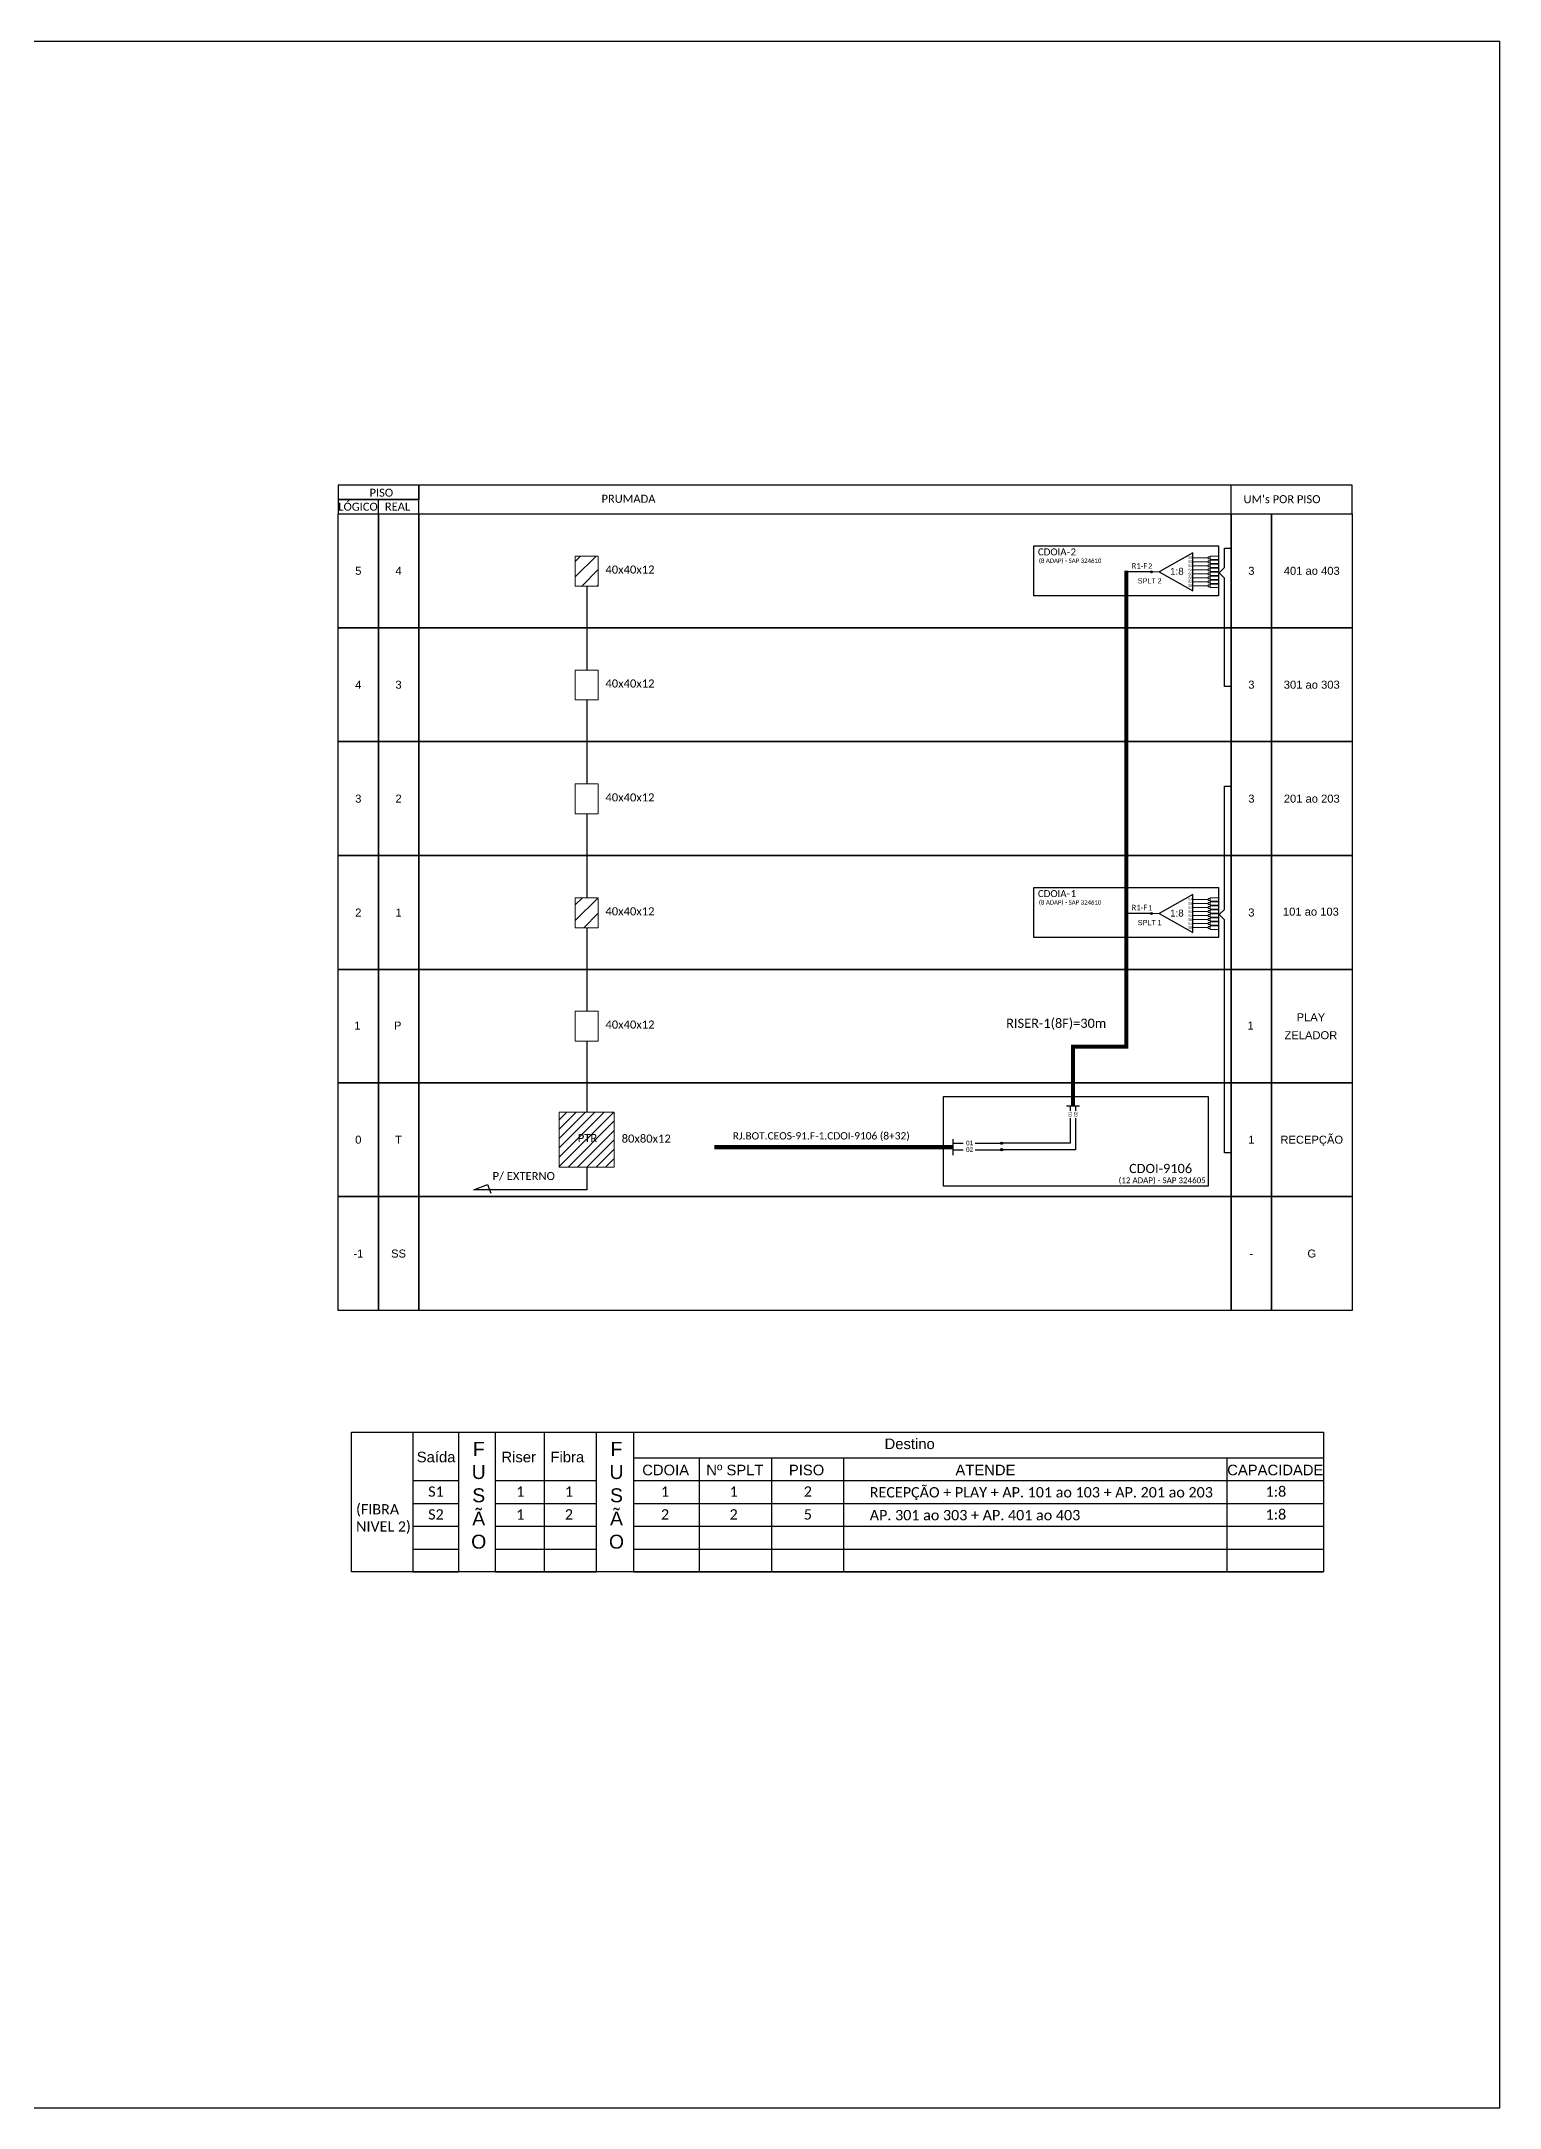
# Model space of a CAD drawing. Extents: x -89 to 749, y 705 to 1299.
# Drawn here: x 330 to 749, y 705 to 1299 of the extents above; entities that cross this region are included whole.
import ezdxf
from ezdxf.enums import TextEntityAlignment as Align

# ---------------------------------------------------------------- set-up
doc = ezdxf.new("R2010")
doc.units = 0
doc.styles.add('ARIAL', font='arial.ttf')
doc.styles.add('WMF-Calibri0', font='calibri.ttf')

# ---------------------------------------------------------------- blocks, each defined once
blk = doc.blocks.new('SPLT_1-8_SC-APC')
at = {"color": 1}
blk.add_lwpolyline([(-7.37, -2.1), (-17.04, -7.55), (-7.37, -13), (-7.37, -2.1)], dxfattribs=at)
at = {"color": 3, "lineweight": 0}
for points in [[(-2.99, -3.51), (-7.37, -3.51)], [(-7.37, -4.66), (-2.99, -4.66)], [(-7.37, -5.82), (-2.99, -5.82)], [(-2.41, -3.02), (-2.41, -4)], [(-2.41, -3.02), (0, -3.02)], [(-2.41, -4), (0, -4)], [(-2.41, -4.17), (-2.41, -5.16)], [(-2.41, -4.17), (0, -4.17)], [(-2.41, -5.16), (0, -5.16)], [(-2.41, -5.32), (-2.41, -6.31)], [(-2.41, -5.32), (0, -5.32)], [(-7.37, -6.97), (-2.99, -6.97)], [(-7.37, -8.12), (-2.99, -8.12)], [(-7.37, -9.28), (-2.99, -9.28)], [(-7.37, -10.43), (-2.99, -10.43)], [(-7.37, -11.58), (-2.99, -11.58)], [(-2.41, -6.31), (0, -6.31)], [(-2.41, -6.48), (-2.41, -7.46)], [(-2.41, -6.48), (0, -6.48)], [(-2.41, -7.46), (0, -7.46)], [(-2.41, -7.63), (-2.41, -8.62)], [(-2.41, -7.63), (0, -7.63)], [(-2.41, -8.62), (0, -8.62)], [(-2.41, -8.78), (-2.41, -9.77)], [(-2.41, -8.78), (0, -8.78)], [(-2.41, -9.77), (0, -9.77)], [(-2.41, -9.94), (-2.41, -10.92)], [(-2.41, -9.94), (0, -9.94)], [(-2.41, -10.92), (0, -10.92)], [(-2.41, -11.09), (-2.41, -12.08)], [(-2.41, -11.09), (0, -11.09)], [(-2.41, -12.08), (0, -12.08)]]:
    blk.add_lwpolyline(points, dxfattribs=at)
for points in [[(-2.99, -3.22), (-2.41, -3.22), (-2.41, -3.8), (-2.99, -3.8)], [(-2.99, -4.38), (-2.41, -4.38), (-2.41, -4.95), (-2.99, -4.95)], [(-2.99, -5.53), (-2.41, -5.53), (-2.41, -6.1), (-2.99, -6.1)], [(-2.99, -6.68), (-2.41, -6.68), (-2.41, -7.26), (-2.99, -7.26)], [(-2.99, -7.84), (-2.41, -7.84), (-2.41, -8.41), (-2.99, -8.41)], [(-2.99, -8.99), (-2.41, -8.99), (-2.41, -9.56), (-2.99, -9.56)], [(-2.99, -10.14), (-2.41, -10.14), (-2.41, -10.72), (-2.99, -10.72)], [(-2.99, -11.3), (-2.41, -11.3), (-2.41, -11.87), (-2.99, -11.87)]]:
    blk.add_lwpolyline(points, close=True, dxfattribs=at)
at = {"color": 1, "lineweight": 0}
blk.add_lwpolyline([(-17.04, -7.55), (-19.26, -7.55)], dxfattribs=at)
at = {"color": 1, "style": 'ARIAL'}
for s, height, p in [('S1', 0.75, (-8.74, -3.78)), ('S2', 0.75, (-8.74, -4.97)), ('S3', 0.75, (-8.74, -6.18)), ('1:8', 2, (-13.91, -8.4)), ('S4', 0.75, (-8.74, -7.36)), ('S5', 0.75, (-8.74, -8.57)), ('S6', 0.75, (-8.74, -9.69)), ('S7', 0.75, (-8.74, -10.78)), ('S8', 0.75, (-8.74, -11.9))]:
    blk.add_text(s, height=height, dxfattribs=at).set_placement(p)

msp = doc.modelspace()

# ---------------------------------------------------------------- hatches: boundary and pattern name
h = msp.add_hatch()
h.set_pattern_fill('ANSI31', color=1, style=0)
h.set_pattern_definition([(45, (-504.4167, 0), (-2.245064, 2.245064), [])])
h.paths.add_polyline_path([(490.1, 1052.81), (483.47, 1052.81), (483.47, 1044.19), (490.1, 1044.19)])
h.paths.add_polyline_path([(490.1, 1151.04), (483.47, 1151.04), (483.47, 1142.42), (490.1, 1142.42)])
h.paths.add_polyline_path([(491.66, 1047.16), (506.78, 1047.16), (506.78, 1050.7), (491.66, 1050.7)], flags=9)
h.paths.add_polyline_path([(491.66, 1145.4), (506.78, 1145.4), (506.78, 1148.93), (491.66, 1148.93)], flags=9)
h = msp.add_hatch(color=3)
h.dxf.hatch_style = 1
edge = h.paths.add_edge_path()
edge.add_arc((649.16, 1146.52), 0.256, 0, 360)
h = msp.add_hatch(color=3)
h.dxf.hatch_style = 1
edge = h.paths.add_edge_path()
edge.add_arc((649.16, 1048.29), 0.256, 0, 360)
h = msp.add_hatch()
h.set_pattern_fill('ANSI31', color=1, scale=0.6)
h.set_pattern_definition([(45, (-94.0469, 3662.4506), (-1.3470384, 1.3470384), [])])
h.paths.add_polyline_path([(494.69, 991.19), (478.88, 991.19), (478.88, 975.39), (494.69, 975.39)])
h.paths.add_polyline_path([(483.62, 982.02), (490.42, 982.02), (490.42, 985.5), (483.62, 985.5)], flags=24)
h = msp.add_hatch(color=3)
h.dxf.hatch_style = 1
edge = h.paths.add_edge_path()
edge.add_arc((606.04, 982.27), 0.32, 0, 360)
h = msp.add_hatch(color=3)
h.dxf.hatch_style = 1
edge = h.paths.add_edge_path()
edge.add_arc((606.04, 980.39), 0.32, 0, 360)

# ---------------------------------------------------------------- linework, layer by layer
at = {"color": 7}
for p, q in [((449.86, 899.17), (449.86, 859.05)), ((474.55, 899.17), (474.55, 859.05)), ((489.46, 899.17), (489.46, 859.05)), ((500.19, 899.17), (500.19, 859.05)), ((519.05, 891.87), (519.05, 859.05)), ((539.85, 891.87), (539.85, 859.05)), ((560.61, 891.87), (560.61, 859.05)), ((670.84, 891.87), (670.84, 859.05))]:
    msp.add_line(p, q, dxfattribs=at)
for points in [[(-89.32, 705.02), (749.25, 705.02), (749.25, 1299.02), (-89.32, 1299.02), (-89.32, 705.02)], [(438.46, 1163.19), (706.83, 1163.19), (706.83, 1171.42), (438.46, 1171.42), (438.46, 1171.42), (438.46, 1167.31)], [(672.08, 1163.19), (672.08, 1171.42)], [(426.89, 1163.19), (426.89, 1167.31)]]:
    msp.add_lwpolyline(points)
for points in [[(415.31, 1167.31), (438.46, 1167.31), (438.46, 1171.42), (415.31, 1171.42)], [(415.31, 1163.19), (438.46, 1163.19), (438.46, 1167.31), (415.31, 1167.31)]]:
    msp.add_lwpolyline(points, close=True)
for points in [[(415.31, 1163.19), (426.89, 1163.19), (426.89, 1130.45), (415.31, 1130.45)], [(426.89, 1163.19), (438.46, 1163.19), (438.46, 1130.45), (426.89, 1130.45)], [(438.46, 1163.19), (672.08, 1163.19), (672.08, 1130.45), (438.46, 1130.45)], [(672.08, 1163.19), (683.65, 1163.19), (683.65, 1130.45), (672.08, 1130.45)], [(683.65, 1163.19), (706.79, 1163.19), (706.79, 1130.45), (683.65, 1130.45)], [(415.31, 1130.45), (426.89, 1130.45), (426.89, 1097.71), (415.31, 1097.71)], [(426.89, 1130.45), (438.46, 1130.45), (438.46, 1097.71), (426.89, 1097.71)], [(438.46, 1130.45), (672.08, 1130.45), (672.08, 1097.71), (438.46, 1097.71)], [(672.08, 1130.45), (683.65, 1130.45), (683.65, 1097.71), (672.08, 1097.71)], [(683.65, 1130.45), (706.79, 1130.45), (706.79, 1097.71), (683.65, 1097.71)], [(415.31, 1097.71), (426.89, 1097.71), (426.89, 1064.96), (415.31, 1064.96)], [(426.89, 1097.71), (438.46, 1097.71), (438.46, 1064.96), (426.89, 1064.96)], [(438.46, 1097.71), (672.08, 1097.71), (672.08, 1064.96), (438.46, 1064.96)], [(672.08, 1097.71), (683.65, 1097.71), (683.65, 1064.96), (672.08, 1064.96)], [(683.65, 1097.71), (706.79, 1097.71), (706.79, 1064.96), (683.65, 1064.96)], [(415.31, 1064.96), (426.89, 1064.96), (426.89, 1032.22), (415.31, 1032.22)], [(426.89, 1064.96), (438.46, 1064.96), (438.46, 1032.22), (426.89, 1032.22)], [(438.46, 1064.96), (672.08, 1064.96), (672.08, 1032.22), (438.46, 1032.22)], [(672.08, 1064.96), (683.65, 1064.96), (683.65, 1032.22), (672.08, 1032.22)], [(683.65, 1064.96), (706.79, 1064.96), (706.79, 1032.22), (683.65, 1032.22)], [(415.31, 1032.22), (426.89, 1032.22), (426.89, 999.66), (415.31, 999.66)], [(426.89, 1032.22), (438.46, 1032.22), (438.46, 999.66), (426.89, 999.66)], [(438.46, 1032.22), (672.08, 1032.22), (672.08, 999.66), (438.46, 999.66)], [(672.08, 1032.22), (683.65, 1032.22), (683.65, 999.66), (672.08, 999.66)], [(683.65, 1032.22), (706.79, 1032.22), (706.79, 999.66), (683.65, 999.66)], [(415.31, 999.66), (426.89, 999.66), (426.89, 966.92), (415.31, 966.92)], [(426.89, 999.66), (438.46, 999.66), (438.46, 966.92), (426.89, 966.92)], [(438.46, 999.66), (672.08, 999.66), (672.08, 966.92), (438.46, 966.92)], [(672.08, 999.66), (683.65, 999.66), (683.65, 966.92), (672.08, 966.92)], [(683.65, 999.66), (706.79, 999.66), (706.79, 966.92), (683.65, 966.92)], [(415.31, 966.92), (426.89, 966.92), (426.89, 934.18), (415.31, 934.18)], [(426.89, 966.92), (438.46, 966.92), (438.46, 934.18), (426.89, 934.18)], [(438.46, 966.92), (672.08, 966.92), (672.08, 934.18), (438.46, 934.18)], [(672.08, 966.92), (683.65, 966.92), (683.65, 934.18), (672.08, 934.18)], [(683.65, 966.92), (706.79, 966.92), (706.79, 934.18), (683.65, 934.18)], [(419.18, 899.17), (698.62, 899.17), (698.62, 859.05), (419.18, 859.05)]]:
    msp.add_lwpolyline(points, close=True, dxfattribs=at)
at = {"color": 1}
for points in [[(615.32, 1153.97), (668.45, 1153.97), (668.45, 1139.65), (615.32, 1139.65)], [(615.32, 1055.74), (668.45, 1055.74), (668.45, 1041.42), (615.32, 1041.42)]]:
    msp.add_lwpolyline(points, close=True, dxfattribs=at)
at = {"color": 3}
for points in [[(672.08, 1113.53), (670.14, 1113.53), (670.13, 1144.71), (668.57, 1146.22), (670.13, 1147.73), (670.13, 1153.37), (672.08, 1153.37)], [(486.78, 1142.42), (486.78, 1118.3)], [(486.78, 1109.68), (486.78, 1085.55)], [(672.08, 979.53), (670.14, 979.53), (670.13, 1046.48), (668.57, 1047.99), (670.13, 1049.49), (670.13, 1084.89), (672.08, 1084.89)], [(486.78, 1076.93), (486.78, 1052.81)], [(486.78, 1044.19), (486.78, 1020.25)], [(486.78, 1011.63), (486.78, 991.19)], [(592.13, 982.27), (595.04, 982.27)], [(598.45, 982.27), (606.04, 982.27), (606.04, 982.27)]]:
    msp.add_lwpolyline(points, dxfattribs=at)
at = {"color": 1, "lineweight": 0}
for points in [[(483.47, 1151.04), (490.1, 1151.04), (490.1, 1142.42), (483.47, 1142.42)], [(483.47, 1052.81), (490.1, 1052.81), (490.1, 1044.19), (483.47, 1044.19)], [(478.88, 991.19), (494.69, 991.19), (494.69, 975.39), (478.88, 975.39)]]:
    msp.add_lwpolyline(points, close=True, dxfattribs=at)
at = {"color": 5, "const_width": 1.1}
msp.add_lwpolyline([(626.57, 993.06), (626.57, 1010.02), (641.89, 1010.02), (641.89, 1146.81)], dxfattribs=at)
at = {"color": 5}
for points in [[(649.16, 1146.52), (641.9, 1146.52)], [(649.16, 1048.29), (641.9, 1048.29)], [(624.69, 993.06), (628.44, 993.06)], [(625.74, 993.06), (625.74, 991.61)], [(627.27, 993.06), (627.27, 991.61)], [(627.27, 989.46), (627.27, 980.39), (606.04, 980.39)], [(625.74, 989.46), (625.72, 982.27), (606.04, 982.27)]]:
    msp.add_lwpolyline(points, dxfattribs=at)
at = {"color": 0, "lineweight": 0}
for points in [[(483.47, 1118.3), (490.1, 1118.3), (490.1, 1109.68), (483.47, 1109.68)], [(483.47, 1085.55), (490.1, 1085.55), (490.1, 1076.93), (483.47, 1076.93)], [(483.47, 1020.25), (490.1, 1020.25), (490.1, 1011.63), (483.47, 1011.63)]]:
    msp.add_lwpolyline(points, close=True, dxfattribs=at)
at = {"color": 10}
msp.add_lwpolyline([(589.3, 995.69), (665.48, 995.69), (665.48, 969.88), (589.3, 969.88)], close=True, dxfattribs=at)
at = {"color": 1, "const_width": 1.32}
msp.add_lwpolyline([(523.44, 981.14), (592.13, 981.13)], dxfattribs=at)
at = {"color": 1}
for points in [[(592.13, 978.84), (592.13, 983.43)], [(486.78, 975.39), (486.78, 968.87), (454.32, 968.87), (458.27, 970.37), (459.2, 967.92)]]:
    msp.add_lwpolyline(points, dxfattribs=at)
at = {"color": 2}
for points in [[(592.13, 980.37), (595.04, 980.37)], [(598.45, 980.38), (606.04, 980.39), (606.04, 980.39)]]:
    msp.add_lwpolyline(points, dxfattribs=at)
at = {"color": 7}
for points in [[(436.82, 899.17), (436.82, 859.05)], [(460.57, 859.05), (460.57, 899.17)], [(500.19, 891.87), (698.62, 891.87)], [(436.82, 885.31), (449.86, 885.31)], [(460.57, 885.31), (489.46, 885.31)], [(500.19, 885.31), (698.62, 885.31)], [(436.82, 878.74), (449.86, 878.74)], [(460.57, 878.74), (489.46, 878.74)], [(500.19, 878.74), (560.61, 878.74)], [(560.61, 878.74), (670.84, 878.74)], [(670.84, 878.74), (698.62, 878.74)], [(436.82, 872.18), (449.86, 872.18)], [(460.57, 872.18), (489.46, 872.18)], [(500.19, 872.18), (698.62, 872.18)], [(436.82, 865.61), (449.86, 865.61)], [(460.57, 865.61), (489.46, 865.61)], [(500.19, 865.61), (698.62, 865.61)], [(436.82, 859.05), (449.86, 859.05)], [(436.82, 859.05), (449.86, 859.05)], [(460.57, 859.05), (489.46, 859.05)], [(460.57, 859.05), (489.46, 859.05)], [(500.19, 859.05), (698.62, 859.05)], [(500.19, 859.05), (698.62, 859.05)]]:
    msp.add_lwpolyline(points, dxfattribs=at)
at = {"color": 3}
for centre, radius in [((649.16, 1146.52), 0.256), ((649.16, 1048.29), 0.256), ((606.04, 982.27), 0.32), ((606.04, 980.39), 0.32)]:
    msp.add_circle(centre, radius, dxfattribs=at)
at = {"color": 7}
for p in [(415.31, 1130.45), (415.31, 1097.71), (415.31, 1064.96), (415.31, 1032.22), (415.31, 999.66), (415.31, 966.92)]:
    msp.add_point(p, dxfattribs=at)

# ---------------------------------------------------------------- block references
at = {"color": 3}
for p in [(668.42, 1154.07), (668.42, 1055.83)]:
    msp.add_blockref('SPLT_1-8_SC-APC', p, dxfattribs=at)

# ---------------------------------------------------------------- texts
at = {"style": 'WMF-Calibri0'}
for s, height, p in [('     PISO', 2.3, (420.28, 1168.12)), ('  LÓGICO', 2.3, (413.73, 1164.09)), ('    REAL', 2.3, (425.49, 1164.14)), ('PRUMADA', 2.3, (491.02, 1166.37)), ("UM's POR PISO", 2.3, (675.6, 1166.26)), ('40x40x12', 2.317, (492.15, 1113.27)), ('40x40x12', 2.317, (492.15, 1080.52)), ('40x40x12', 2.317, (492.15, 1015.22)), ('PTR', 2.317, (484.2, 982.61)), ('80x80x12', 2.317, (496.82, 982.44)), ('P/ EXTERNO', 2.317, (459.7, 971.68))]:
    msp.add_text(s, height=height, dxfattribs=at).set_placement(p)
at = {"color": 1, "style": 'WMF-Calibri0'}
for s, height, p in [('CDOIA-', 2, (616.5, 1151.25)), ('2', 2, (625.88, 1151.25)), ('40x40x12', 2.317, (492.15, 1146.01)), ('CDOIA-', 2, (616.5, 1053.02)), ('1', 2, (625.88, 1053.02)), ('40x40x12', 2.317, (492.15, 1047.78)), ('RJ.BOT.CEOS-91.F-1.CDOI-9106 (8+32)', 2.1, (528.75, 983.34))]:
    msp.add_text(s, height=height, dxfattribs=at).set_placement(p)
at = {"color": 7, "style": 'ARIAL'}
for s, height, p in [('5', 2.3, (421.1, 1146.82)), ('4', 2.3, (432.67, 1146.82)), ('3', 2.3, (677.86, 1146.82)), ('4', 2.3, (421.1, 1114.08)), ('3', 2.3, (432.67, 1114.08)), ('3', 2.3, (677.86, 1114.08)), ('3', 2.3, (421.1, 1081.33)), ('2', 2.3, (432.67, 1081.33)), ('3', 2.3, (677.86, 1081.33)), ('2', 2.3, (421.1, 1048.59)), ('1', 2.3, (432.67, 1048.59)), ('3', 2.3, (677.86, 1048.59)), ('1', 2.3, (420.85, 1016.1)), ('P', 2.3, (432.43, 1016.1)), ('1', 2.3, (677.62, 1016.1)), ('PLAY', 2.3, (694.97, 1018.49)), ('ZELADOR', 2.3, (694.97, 1013.32)), ('0', 2.3, (421.1, 983.29)), ('T', 2.3, (432.67, 983.29)), ('1', 2.3, (677.86, 983.29)), ('RECEPÇÃO', 2.3, (695.22, 983.29)), ('-1', 2.3, (421.1, 950.55)), ('SS', 2.3, (432.67, 950.55)), ('-', 2.3, (677.86, 950.55)), ('G', 2.3, (695.22, 950.55)), ('Destino', 3.044, (579.62, 895.86)), ('Saída', 3.044, (443.46, 892.07)), ('Riser', 3.044, (467.21, 892.07)), ('Fibra', 3.044, (481.2, 892.07)), ('CDOIA', 3.044, (509.46, 888.33)), ('Nº SPLT', 3.044, (529.36, 888.33)), ('PISO', 3.044, (549.98, 888.33)), ('ATENDE', 3.044, (601.41, 888.33)), ('CAPACIDADE', 3.044, (684.74, 888.33))]:
    msp.add_text(s, height=height, dxfattribs=at).set_placement(p, align=Align.MIDDLE_CENTER)
at = {"color": 1, "style": 'WMF-Calibri0'}
for p in [(625.74, 1149.1), (625.74, 1050.87)]:
    msp.add_text('(8 ADAP) - SAP 324610', height=1.25, dxfattribs=at).set_placement(p, align=Align.CENTER)
at = {"color": 5, "style": 'WMF-Calibri0'}
for s, height, p in [('R1-F', 1.6, (643.42, 1147.44)), ('R1-F', 1.6, (643.42, 1049.21)), ('RISER-1(8F)=30m', 2.6457, (607.36, 1015.43))]:
    msp.add_text(s, height=height, dxfattribs=at).set_placement(p)
at = {"color": 5, "style": 'ARIAL'}
for s, p in [('2', (648.79, 1147.41)), ('1', (648.79, 1049.18))]:
    msp.add_text(s, height=1.5, dxfattribs=at).set_placement(p, align=Align.CENTER)
at = {"style": 'ARIAL'}
for s, height, p in [('401 ao 403', 2.3, (695.22, 1146.82)), ('301 ao 303', 2.3, (695.22, 1114.08)), ('201 ao 203', 2.3, (695.22, 1081.33)), ('101 ao 103', 2.3, (694.97, 1048.84)), ('02', 1.323, (596.86, 980.41)), ('01', 1.323, (596.87, 982.33))]:
    msp.add_text(s, height=height, dxfattribs=at).set_placement(p, align=Align.MIDDLE_CENTER)
at = {"color": 7, "style": 'ARIAL'}
for s, p in [('SPLT', (647.8, 1143.18)), ('2', (651.47, 1143.18)), ('SPLT', (647.8, 1044.95)), ('1', (651.47, 1044.95))]:
    msp.add_text(s, height=1.5, dxfattribs=at).set_placement(p, align=Align.CENTER)
at = {"style": 'ARIAL'}
for s, p in [('01', (625.73, 990.62)), ('02', (627.36, 990.62))]:
    msp.add_text(s, height=0.992, rotation=90, dxfattribs=at).set_placement(p, align=Align.MIDDLE_CENTER)
at = {"color": 10, "style": 'WMF-Calibri0'}
msp.add_text('CDOI-9106', height=2.646, dxfattribs=at).set_placement((642.69, 973.68))
msp.add_text('(12 ADAP) - SAP 324605', height=1.6535, dxfattribs=at).set_placement((652.21, 970.78), align=Align.CENTER)
at = {"color": 7, "style": 'WMF-Calibri0'}
for s, height, p in [('S1', 2.966, (441.19, 880.65)), ('1', 2.97, (466.49, 880.65)), ('1', 2.97, (480.48, 880.65)), ('1', 2.97, (508.11, 880.65)), ('1', 2.97, (527.84, 880.65)), ('2', 2.97, (549.16, 880.65)), ('RECEPÇÃO + PLAY + AP. 101 ao 103 + AP. 201 ao 203', 2.9659, (568.14, 880.44)), ('1:8', 2.966, (681.95, 880.65)), ('S2', 2.966, (441.19, 874.08)), ('1', 2.97, (466.49, 874.08)), ('2', 2.97, (480.48, 874.08)), ('2', 2.97, (508.11, 874.08)), ('2', 2.97, (527.84, 874.08)), ('5', 2.97, (549.16, 874.08)), ('AP. 301 ao 303 + AP. 401 ao 403', 2.9659, (568.14, 873.88)), ('1:8', 2.966, (681.95, 874.08))]:
    msp.add_text(s, height=height, dxfattribs=at).set_placement(p)
at = {"color": 7}
for s, insert, char_height, width, attachment_point, style in [('F\\PU\\PS\\PÃ\\PO', (455.72, 896.4), 4, 2.5977, 2, 'ARIAL'), ('F\\PU\\PS\\PÃ\\PO', (495.33, 896.4), 4, 2.5977, 2, 'ARIAL'), ('(FIBRA NIVEL 2)', (420.45, 878.52), 2.9659, 16.8313, 1, 'WMF-Calibri0')]:
    msp.add_mtext(s, dxfattribs=dict(at, insert=insert, char_height=char_height, width=width, attachment_point=attachment_point, style=style))

doc.saveas('drawing.dxf')
